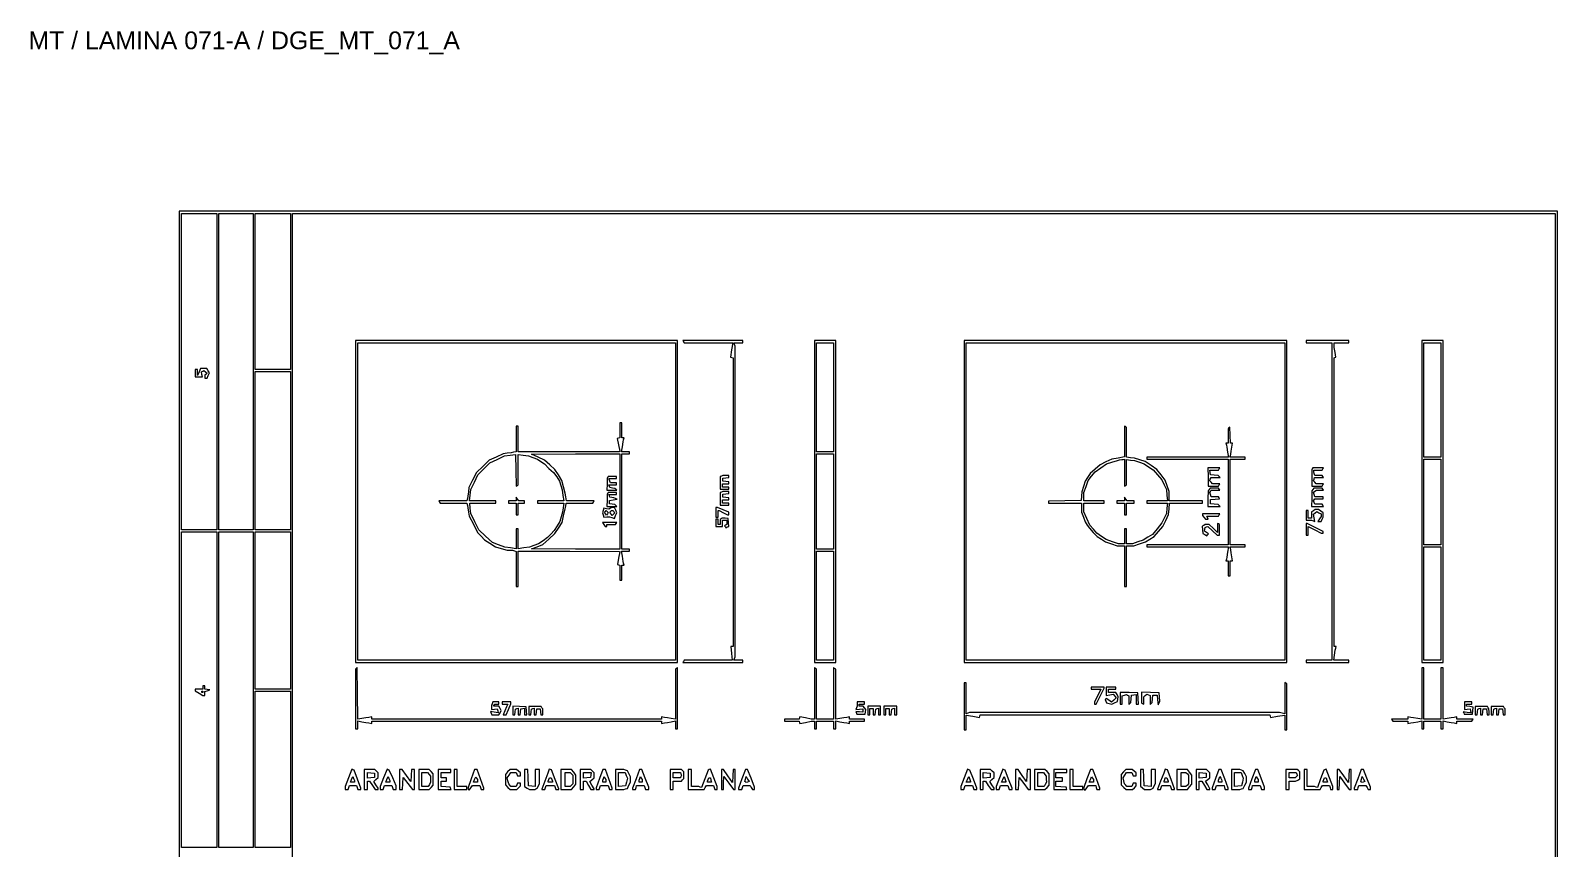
# Paper-space layout 'AN-16-DGE-071-A' of a CAD drawing. Header units: metres, sheet in millimetres. Extents: x 12 to 193, y 4 to 291.
# Drawn here: x 12.2 to 192.9, y 194.5 to 291.3 of the extents above; entities that cross this region are included whole.
import ezdxf

# ---------------------------------------------------------------- set-up
doc = ezdxf.new("R2010")
doc.units = ezdxf.units.M
doc.layers.add('DGE_CONTORNOS', color=7, linetype='Continuous', lineweight=0)
doc.layers.add('DGE_DATOS', color=7, linetype='Continuous', lineweight=0)
doc.styles.add('DGE_ARIAL', font='arial.ttf')

# ---------------------------------------------------------------- blocks, each defined once
blk = doc.blocks.new('LP_REF_DGE_MT_071_A')
at = {"layer": 'DGE_CONTORNOS'}
for points in [[(29.83, 147.95), (29.83, 26.03), (111.35, 26.03), (192.86, 26.03), (192.86, 147.95), (192.86, 269.87), (111.35, 269.87), (29.83, 269.87)], [(34.26, 250.9), (34.26, 232.18), (32.17, 232.18), (30.08, 232.18), (30.08, 250.9), (30.08, 269.62), (32.17, 269.62), (34.26, 269.62)], [(38.56, 250.9), (38.56, 232.18), (36.53, 232.18), (34.51, 232.18), (34.51, 250.9), (34.51, 269.62), (36.53, 269.62), (38.56, 269.62)], [(42.99, 260.38), (42.99, 251.15), (40.9, 251.15), (38.81, 251.15), (38.81, 260.38), (38.81, 269.62), (40.9, 269.62), (42.99, 269.62)], [(192.61, 164.2), (192.61, 58.78), (117.92, 58.78), (43.24, 58.78), (43.24, 164.2), (43.24, 269.62), (117.92, 269.62), (192.61, 269.62)], [(50.7, 235.53), (50.7, 216.5), (69.74, 216.5), (88.77, 216.5), (88.77, 235.53), (88.77, 254.57), (69.74, 254.57), (50.7, 254.57)], [(88.52, 235.53), (88.52, 216.75), (69.74, 216.75), (50.95, 216.75), (50.95, 235.53), (50.95, 254.31), (69.74, 254.31), (88.52, 254.31)], [(89.47, 254.44), (89.54, 254.31), (92.42, 254.31), (95.3, 254.31), (95.17, 253.47), (95.05, 252.62), (95.2, 252.57), (95.35, 252.52), (95.35, 235.46), (95.35, 218.39), (95.21, 218.39), (95.07, 218.39), (95.15, 217.57), (95.24, 216.75), (92.39, 216.75), (89.54, 216.75), (89.47, 216.62), (89.39, 216.5), (92.94, 216.5), (96.49, 216.5), (96.49, 216.62), (96.49, 216.75), (95.97, 216.75), (95.45, 216.75), (95.53, 216.96), (95.61, 217.17), (95.61, 235.53), (95.61, 253.9), (95.53, 254.11), (95.45, 254.31), (95.97, 254.31), (96.49, 254.31), (96.49, 254.44), (96.49, 254.57), (92.94, 254.57), (89.39, 254.57)], [(104.96, 235.53), (104.96, 216.5), (106.22, 216.5), (107.49, 216.5), (107.49, 235.53), (107.49, 254.57), (106.22, 254.57), (104.96, 254.57)], [(107.24, 247.86), (107.24, 241.41), (106.22, 241.41), (105.21, 241.41), (105.21, 247.86), (105.21, 254.31), (106.22, 254.31), (107.24, 254.31)], [(122.67, 235.53), (122.67, 216.5), (141.77, 216.5), (160.86, 216.5), (160.86, 235.53), (160.86, 254.57), (141.77, 254.57), (122.67, 254.57)], [(160.61, 235.53), (160.61, 216.75), (141.77, 216.75), (122.92, 216.75), (122.92, 235.53), (122.92, 254.31), (141.77, 254.31), (160.61, 254.31)], [(163.14, 254.44), (163.14, 254.31), (164.65, 254.31), (166.17, 254.31), (166.17, 235.53), (166.17, 216.75), (164.65, 216.75), (163.14, 216.75), (163.14, 216.62), (163.14, 216.5), (165.67, 216.5), (168.2, 216.5), (168.2, 216.62), (168.2, 216.75), (167.3, 216.75), (166.4, 216.75), (166.48, 217.35), (166.57, 217.95), (166.63, 218.17), (166.7, 218.39), (166.56, 218.39), (166.43, 218.39), (166.43, 235.46), (166.43, 252.52), (166.54, 252.56), (166.66, 252.61), (166.55, 253.18), (166.44, 253.74), (166.43, 254.03), (166.43, 254.31), (167.31, 254.31), (168.2, 254.31), (168.2, 254.44), (168.2, 254.57), (165.67, 254.57), (163.14, 254.57)], [(176.8, 235.53), (176.8, 216.5), (178.06, 216.5), (179.33, 216.5), (179.33, 235.53), (179.33, 254.57), (178.06, 254.57), (176.8, 254.57)], [(179.08, 247.55), (179.08, 240.78), (178.06, 240.78), (177.05, 240.78), (177.05, 247.55), (177.05, 254.31), (178.06, 254.31), (179.08, 254.31)], [(32.17, 250.87), (31.99, 250.46), (31.99, 250.8), (31.98, 251.15), (31.86, 251.15), (31.73, 251.15), (31.73, 250.71), (31.73, 250.27), (32.15, 250.27), (32.58, 250.27), (32.52, 250.57), (32.46, 250.87), (32.61, 250.96), (32.75, 251.05), (32.94, 250.89), (33.13, 250.73), (33, 250.6), (32.87, 250.47), (32.87, 250.3), (32.87, 250.14), (33, 250.14), (33.13, 250.14), (33.26, 250.44), (33.4, 250.74), (33.25, 251.01), (33.11, 251.28), (32.73, 251.28), (32.35, 251.28)], [(42.99, 241.54), (42.99, 232.18), (40.9, 232.18), (38.81, 232.18), (38.81, 241.54), (38.81, 250.9), (40.9, 250.9), (42.99, 250.9)], [(81.94, 243.95), (81.94, 243.08), (81.79, 243.03), (81.64, 242.98), (81.79, 242.24), (81.94, 241.5), (81.9, 241.46), (81.87, 241.42), (76.05, 241.41), (70.24, 241.4), (70.08, 241.41), (69.93, 241.41), (69.93, 242.93), (69.93, 244.45), (69.8, 244.45), (69.67, 244.45), (69.67, 242.93), (69.67, 241.42), (69.39, 241.36), (69.1, 241.3), (68.62, 241.24), (68.13, 241.17), (67.31, 240.79), (66.5, 240.41), (65.74, 239.69), (64.98, 238.96), (64.54, 238.07), (64.1, 237.18), (64.03, 236.67), (63.96, 236.16), (63.91, 235.88), (63.85, 235.6), (62.2, 235.6), (60.55, 235.6), (60.63, 235.47), (60.71, 235.34), (62.28, 235.34), (63.85, 235.34), (63.91, 235.06), (63.97, 234.77), (64.04, 234.29), (64.12, 233.81), (64.62, 232.84), (65.13, 231.87), (65.53, 231.44), (65.94, 231.02), (66.58, 230.6), (67.23, 230.19), (67.93, 229.98), (68.64, 229.78), (68.95, 229.78), (69.27, 229.78), (69.47, 229.7), (69.67, 229.62), (69.67, 227.55), (69.67, 225.48), (69.8, 225.48), (69.93, 225.48), (69.93, 227.56), (69.93, 229.65), (70.08, 229.66), (70.24, 229.66), (76.05, 229.65), (81.87, 229.64), (81.9, 229.6), (81.94, 229.57), (81.8, 228.82), (81.66, 228.08), (81.8, 228.03), (81.94, 227.99), (81.94, 227.11), (81.94, 226.24), (82.07, 226.24), (82.19, 226.24), (82.19, 227.12), (82.19, 228.01), (82.33, 228.01), (82.46, 228.01), (82.4, 228.23), (82.33, 228.45), (82.25, 229.05), (82.16, 229.65), (82.62, 229.65), (83.08, 229.65), (83.08, 229.78), (83.08, 229.9), (82.64, 229.9), (82.19, 229.9), (82.19, 235.53), (82.19, 241.16), (82.64, 241.16), (83.08, 241.16), (83.08, 241.29), (83.08, 241.41), (82.62, 241.41), (82.16, 241.41), (82.25, 242.01), (82.33, 242.61), (82.4, 242.84), (82.46, 243.06), (82.33, 243.06), (82.19, 243.06), (82.19, 243.94), (82.19, 244.83), (82.07, 244.83), (81.94, 244.83)], [(141.64, 242.64), (141.64, 240.81), (140.89, 240.68), (140.14, 240.54), (139.45, 240.22), (138.76, 239.89), (138.16, 239.37), (137.57, 238.84), (137.28, 238.39), (137, 237.94), (136.79, 237.3), (136.59, 236.67), (136.55, 236.16), (136.52, 235.66), (134.59, 235.62), (132.66, 235.59), (132.66, 235.47), (132.66, 235.34), (134.62, 235.34), (136.58, 235.34), (136.58, 234.81), (136.58, 234.28), (136.79, 233.7), (137, 233.13), (137.25, 232.75), (137.5, 232.37), (137.96, 231.88), (138.41, 231.4), (138.91, 231.08), (139.4, 230.76), (140.1, 230.52), (140.79, 230.28), (141.22, 230.28), (141.64, 230.28), (141.64, 227.88), (141.64, 225.48), (141.77, 225.48), (141.89, 225.48), (141.89, 227.88), (141.89, 230.28), (142.31, 230.28), (142.74, 230.28), (143.43, 230.52), (144.13, 230.76), (144.63, 231.08), (145.14, 231.4), (145.66, 232), (146.19, 232.59), (146.53, 233.29), (146.87, 233.98), (146.93, 234.66), (146.98, 235.34), (148.93, 235.34), (150.87, 235.34), (150.87, 235.47), (150.87, 235.6), (148.91, 235.6), (146.95, 235.6), (146.95, 236.16), (146.95, 236.72), (146.7, 237.39), (146.45, 238.06), (145.97, 238.69), (145.49, 239.33), (144.8, 239.79), (144.11, 240.25), (143.47, 240.45), (142.84, 240.65), (142.37, 240.72), (141.89, 240.79), (141.89, 242.55), (141.89, 244.31), (141.77, 244.39), (141.64, 244.46)], [(154, 244.25), (153.91, 244.15), (153.91, 243.29), (153.91, 242.43), (153.77, 242.43), (153.64, 242.43), (153.7, 242.2), (153.77, 241.98), (153.85, 241.38), (153.94, 240.78), (149.12, 240.78), (144.29, 240.78), (144.29, 240.65), (144.29, 240.53), (149.1, 240.53), (153.91, 240.53), (153.91, 235.47), (153.91, 230.41), (149.1, 230.41), (144.29, 230.41), (144.29, 230.28), (144.29, 230.16), (149.12, 230.16), (153.94, 230.16), (153.85, 229.56), (153.77, 228.96), (153.7, 228.73), (153.64, 228.51), (153.77, 228.51), (153.91, 228.51), (153.91, 227.63), (153.91, 226.74), (154.03, 226.74), (154.16, 226.74), (154.16, 227.63), (154.16, 228.51), (154.3, 228.51), (154.44, 228.51), (154.36, 228.99), (154.28, 229.46), (154.21, 229.81), (154.14, 230.16), (155.04, 230.16), (155.93, 230.16), (155.93, 230.28), (155.93, 230.41), (155.05, 230.41), (154.16, 230.41), (154.16, 235.47), (154.16, 240.53), (155.05, 240.53), (155.93, 240.53), (155.93, 240.65), (155.93, 240.78), (155.04, 240.78), (154.14, 240.78), (154.21, 241.13), (154.28, 241.48), (154.36, 241.95), (154.44, 242.43), (154.31, 242.43), (154.17, 242.43), (154.13, 243.38), (154.1, 244.34)], [(69.8, 237.43), (69.93, 237.51), (69.93, 239.31), (69.93, 241.11), (70.53, 241.03), (71.13, 240.94), (71.67, 240.74), (72.22, 240.53), (72.62, 240.26), (73.02, 239.98), (73.57, 239.46), (74.12, 238.95), (74.48, 238.44), (74.83, 237.93), (74.98, 237.43), (75.13, 236.92), (75.22, 236.26), (75.32, 235.6), (73.76, 235.6), (72.2, 235.6), (72.2, 235.47), (72.2, 235.34), (73.76, 235.34), (75.32, 235.34), (75.24, 234.8), (75.15, 234.27), (74.99, 233.71), (74.84, 233.16), (74.52, 232.64), (74.2, 232.12), (73.8, 231.69), (73.4, 231.27), (72.87, 230.9), (72.33, 230.53), (71.79, 230.33), (71.25, 230.14), (70.59, 230.04), (69.93, 229.95), (69.93, 231.13), (69.93, 232.31), (69.8, 232.31), (69.67, 232.31), (69.67, 231.13), (69.67, 229.95), (69.01, 230.04), (68.34, 230.13), (67.61, 230.41), (66.87, 230.69), (66.07, 231.43), (65.27, 232.18), (64.8, 233.15), (64.32, 234.12), (64.26, 234.73), (64.2, 235.34), (65.74, 235.34), (67.27, 235.34), (67.27, 235.47), (67.27, 235.6), (65.71, 235.6), (64.15, 235.6), (64.24, 236.28), (64.33, 236.96), (64.75, 237.83), (65.16, 238.69), (65.87, 239.4), (66.57, 240.11), (67.45, 240.52), (68.32, 240.94), (68.97, 241.02), (69.61, 241.1), (69.64, 239.23), (69.68, 237.36)], [(81.94, 235.53), (81.94, 229.9), (76.72, 229.91), (71.51, 229.92), (72.17, 230.17), (72.83, 230.43), (73.55, 231.08), (74.27, 231.74), (74.69, 232.4), (75.12, 233.06), (75.3, 233.86), (75.49, 234.65), (75.56, 234.99), (75.62, 235.34), (77.19, 235.34), (78.76, 235.34), (78.84, 235.47), (78.92, 235.6), (77.27, 235.6), (75.63, 235.6), (75.55, 236.07), (75.48, 236.54), (75.29, 237.28), (75.1, 238.02), (74.68, 238.68), (74.26, 239.33), (73.65, 239.87), (73.04, 240.41), (72.28, 240.78), (71.51, 241.15), (76.72, 241.16), (81.94, 241.16)], [(107.24, 235.53), (107.24, 229.9), (106.22, 229.9), (105.21, 229.9), (105.21, 235.53), (105.21, 241.16), (106.22, 241.16), (107.24, 241.16)], [(141.64, 238.94), (141.64, 237.35), (141.77, 237.43), (141.89, 237.51), (141.89, 239.01), (141.89, 240.51), (142.37, 240.44), (142.84, 240.38), (143.41, 240.18), (143.98, 239.98), (144.5, 239.62), (145.03, 239.27), (145.54, 238.69), (146.05, 238.1), (146.34, 237.52), (146.62, 236.94), (146.67, 236.27), (146.73, 235.6), (145.51, 235.6), (144.29, 235.6), (144.29, 235.47), (144.29, 235.34), (145.51, 235.34), (146.73, 235.34), (146.67, 234.73), (146.61, 234.12), (146.34, 233.56), (146.07, 233), (145.51, 232.32), (144.94, 231.63), (144.4, 231.3), (143.85, 230.96), (143.23, 230.75), (142.61, 230.54), (142.25, 230.54), (141.89, 230.54), (141.89, 231.42), (141.89, 232.31), (141.77, 232.31), (141.64, 232.31), (141.64, 231.42), (141.64, 230.54), (141.28, 230.54), (140.92, 230.54), (140.21, 230.78), (139.49, 231.03), (138.94, 231.41), (138.39, 231.79), (137.97, 232.26), (137.55, 232.74), (137.19, 233.53), (136.83, 234.33), (136.83, 234.83), (136.83, 235.34), (138.03, 235.34), (139.24, 235.34), (139.24, 235.47), (139.24, 235.6), (138.03, 235.6), (136.83, 235.6), (136.83, 236.1), (136.83, 236.6), (137.1, 237.3), (137.36, 238.01), (137.76, 238.53), (138.16, 239.05), (138.83, 239.51), (139.51, 239.98), (140.16, 240.19), (140.82, 240.39), (141.07, 240.45), (141.32, 240.5), (141.48, 240.51), (141.64, 240.53)], [(179.08, 235.47), (179.08, 230.41), (178.06, 230.41), (177.05, 230.41), (177.05, 235.47), (177.05, 240.53), (178.06, 240.53), (179.08, 240.53)], [(80.51, 238.41), (80.45, 238.31), (80.44, 237.59), (80.43, 236.86), (81.02, 236.86), (81.61, 236.86), (81.49, 236.98), (81.37, 237.09), (81.07, 237.13), (80.76, 237.18), (80.71, 237.33), (80.65, 237.49), (81.11, 237.49), (81.56, 237.49), (81.56, 237.62), (81.56, 237.75), (81.2, 237.75), (80.83, 237.75), (80.75, 237.95), (80.68, 238.15), (80.68, 238.2), (80.68, 238.25), (81.12, 238.25), (81.56, 238.25), (81.56, 238.38), (81.56, 238.5), (81.06, 238.5), (80.56, 238.5)], [(93.99, 238.55), (93.83, 238.48), (93.83, 237.73), (93.83, 236.99), (94.34, 236.99), (94.84, 236.99), (94.84, 237.11), (94.84, 237.24), (94.46, 237.24), (94.08, 237.24), (94.08, 237.43), (94.08, 237.62), (94.46, 237.62), (94.84, 237.62), (94.84, 237.74), (94.84, 237.86), (94.49, 237.9), (94.15, 237.94), (94.15, 238.12), (94.15, 238.31), (94.49, 238.35), (94.84, 238.39), (94.84, 238.51), (94.84, 238.63), (94.49, 238.62), (94.15, 238.61)], [(151.53, 238.44), (151.54, 237.37), (152.15, 237.37), (152.75, 237.37), (152.83, 237.49), (152.91, 237.62), (152.48, 237.62), (152.04, 237.62), (151.88, 237.81), (151.73, 238), (151.8, 238.19), (151.88, 238.38), (152.41, 238.38), (152.95, 238.38), (152.83, 238.5), (152.71, 238.61), (152.26, 238.65), (151.82, 238.69), (151.78, 238.98), (151.74, 239.26), (152.25, 239.26), (152.75, 239.26), (152.83, 239.39), (152.91, 239.52), (152.21, 239.52), (151.51, 239.52)], [(163.85, 239.41), (163.79, 239.31), (163.8, 238.34), (163.81, 237.37), (164.42, 237.37), (165.02, 237.37), (165.1, 237.49), (165.18, 237.62), (164.74, 237.62), (164.31, 237.62), (164.15, 237.81), (164, 238), (164.07, 238.19), (164.14, 238.38), (164.66, 238.38), (165.18, 238.38), (165.1, 238.5), (165.02, 238.63), (164.6, 238.63), (164.18, 238.63), (164.1, 238.83), (164.03, 239.03), (164.03, 239.15), (164.03, 239.26), (164.52, 239.26), (165.02, 239.26), (165.1, 239.39), (165.18, 239.52), (164.55, 239.52), (163.91, 239.52)], [(93.99, 236.65), (93.83, 236.59), (93.83, 235.84), (93.83, 235.09), (94.34, 235.09), (94.84, 235.09), (94.84, 235.22), (94.84, 235.34), (94.46, 235.34), (94.08, 235.34), (94.08, 235.53), (94.08, 235.72), (94.46, 235.72), (94.84, 235.72), (94.84, 235.84), (94.84, 235.96), (94.49, 236), (94.15, 236.04), (94.15, 236.23), (94.15, 236.42), (94.49, 236.46), (94.84, 236.5), (94.84, 236.62), (94.84, 236.73), (94.49, 236.72), (94.15, 236.71)], [(151.66, 236.96), (151.53, 236.8), (151.52, 235.88), (151.51, 234.96), (152.23, 234.96), (152.95, 234.96), (152.83, 235.08), (152.71, 235.2), (152.26, 235.24), (151.82, 235.28), (151.82, 235.53), (151.82, 235.79), (152.36, 235.82), (152.9, 235.86), (152.83, 235.98), (152.75, 236.1), (152.33, 236.1), (151.9, 236.1), (151.82, 236.35), (151.74, 236.6), (151.82, 236.73), (151.9, 236.86), (152.4, 236.86), (152.91, 236.86), (152.83, 236.99), (152.75, 237.11), (152.27, 237.11), (151.79, 237.11)], [(163.93, 236.96), (163.81, 236.8), (163.79, 235.88), (163.78, 234.96), (164.48, 234.96), (165.18, 234.96), (165.1, 235.09), (165.02, 235.22), (164.6, 235.22), (164.18, 235.22), (164.1, 235.42), (164.02, 235.62), (164.1, 235.73), (164.17, 235.85), (164.67, 235.85), (165.16, 235.85), (165.16, 235.97), (165.16, 236.1), (164.67, 236.1), (164.17, 236.1), (164.08, 236.37), (164, 236.64), (164.17, 236.75), (164.34, 236.86), (164.76, 236.86), (165.18, 236.86), (165.1, 236.99), (165.02, 237.11), (164.54, 237.11), (164.06, 237.11)], [(69.68, 235.82), (69.67, 235.6), (69.23, 235.6), (68.79, 235.6), (68.79, 235.47), (68.79, 235.34), (69.23, 235.34), (69.67, 235.34), (69.67, 234.65), (69.67, 233.95), (69.8, 233.95), (69.93, 233.95), (69.93, 234.65), (69.93, 235.34), (70.3, 235.34), (70.68, 235.34), (70.68, 235.47), (70.68, 235.6), (70.35, 235.6), (70.02, 235.6), (69.85, 235.82), (69.68, 236.04)], [(80.83, 234.73), (80.66, 234.62), (80.36, 234.68), (80.07, 234.73), (79.98, 234.47), (79.9, 234.2), (79.98, 233.95), (80.06, 233.7), (80.4, 233.71), (80.74, 233.72), (81.02, 233.63), (81.3, 233.54), (81.45, 233.87), (81.6, 234.2), (81.46, 234.52), (81.31, 234.84), (81.15, 234.83), (80.99, 234.83)], [(80.51, 236.51), (80.45, 236.42), (80.44, 235.69), (80.43, 234.96), (81.02, 234.96), (81.61, 234.96), (81.49, 235.08), (81.37, 235.19), (81.06, 235.24), (80.74, 235.28), (80.74, 235.47), (80.74, 235.66), (81.18, 235.73), (81.62, 235.81), (81.43, 235.88), (81.25, 235.96), (81, 236), (80.76, 236.04), (80.71, 236.2), (80.65, 236.35), (81.11, 236.35), (81.56, 236.35), (81.56, 236.48), (81.56, 236.61), (81.06, 236.61), (80.56, 236.61)], [(93.32, 234.27), (93.32, 233.7), (93.45, 233.7), (93.58, 233.7), (93.58, 234.08), (93.58, 234.46), (93.65, 234.46), (93.71, 234.46), (94.21, 234.2), (94.7, 233.95), (94.77, 233.95), (94.84, 233.95), (94.84, 234.12), (94.84, 234.28), (94.18, 234.56), (93.51, 234.84), (93.42, 234.84), (93.32, 234.84)], [(141.64, 235.82), (141.64, 235.6), (141.2, 235.6), (140.75, 235.6), (140.75, 235.47), (140.75, 235.34), (141.2, 235.34), (141.64, 235.34), (141.64, 234.65), (141.64, 233.95), (141.77, 233.95), (141.89, 233.95), (141.89, 234.65), (141.89, 235.34), (142.33, 235.34), (142.78, 235.34), (142.78, 235.47), (142.78, 235.6), (142.38, 235.6), (141.98, 235.6), (141.81, 235.82), (141.65, 236.04)], [(80.07, 232.81), (80.23, 232.56), (80.33, 232.56), (80.42, 232.56), (80.42, 232.69), (80.42, 232.81), (80.92, 232.81), (81.42, 232.81), (81.5, 232.94), (81.58, 233.07), (80.75, 233.07), (79.91, 233.07)], [(80.49, 234.08), (80.39, 233.93), (80.27, 234.06), (80.14, 234.18), (80.23, 234.33), (80.33, 234.48), (80.45, 234.35), (80.58, 234.23)], [(81.25, 234.32), (81.34, 234.18), (81.2, 234.04), (81.06, 233.9), (80.91, 234.04), (80.77, 234.18), (80.86, 234.32), (80.94, 234.46), (81.06, 234.46), (81.17, 234.46)], [(93.92, 233.49), (93.83, 233.4), (93.83, 233.11), (93.83, 232.81), (93.7, 232.81), (93.58, 232.81), (93.58, 233.13), (93.58, 233.45), (93.45, 233.45), (93.32, 233.45), (93.32, 233), (93.32, 232.56), (93.7, 232.56), (94.08, 232.56), (94.08, 232.94), (94.08, 233.32), (94.34, 233.32), (94.59, 233.32), (94.59, 233.07), (94.59, 232.83), (94.46, 232.75), (94.33, 232.67), (94.4, 232.56), (94.47, 232.44), (94.66, 232.52), (94.85, 232.59), (94.82, 233.05), (94.78, 233.51), (94.39, 233.55), (94.01, 233.58)], [(150.88, 233.98), (150.88, 233.89), (151.05, 233.67), (151.22, 233.45), (151.37, 233.45), (151.53, 233.45), (151.46, 233.64), (151.39, 233.82), (152.07, 233.82), (152.75, 233.82), (152.83, 233.95), (152.91, 234.08), (151.89, 234.08), (150.87, 234.08)], [(163.99, 234.45), (163.77, 234.32), (163.77, 233.94), (163.77, 233.57), (163.58, 233.57), (163.39, 233.57), (163.39, 234.01), (163.39, 234.46), (163.27, 234.46), (163.14, 234.46), (163.14, 233.89), (163.14, 233.32), (163.45, 233.32), (163.75, 233.32), (163.96, 233.24), (164.17, 233.16), (164.09, 233.59), (164.01, 234.03), (164.2, 234.19), (164.39, 234.35), (164.65, 234.21), (164.91, 234.07), (164.91, 233.91), (164.91, 233.75), (164.71, 233.47), (164.52, 233.19), (164.71, 233.19), (164.9, 233.19), (165.03, 233.44), (165.16, 233.68), (165.16, 233.94), (165.16, 234.19), (164.88, 234.39), (164.6, 234.58), (164.41, 234.58), (164.22, 234.58)], [(34.26, 213.27), (34.26, 194.62), (32.17, 194.62), (30.08, 194.62), (30.08, 213.27), (30.08, 231.93), (32.17, 231.93), (34.26, 231.93)], [(38.56, 213.27), (38.56, 194.62), (36.53, 194.62), (34.51, 194.62), (34.51, 213.27), (34.51, 231.93), (36.53, 231.93), (38.56, 231.93)], [(42.99, 222.63), (42.99, 213.34), (40.9, 213.34), (38.81, 213.34), (38.81, 222.63), (38.81, 231.93), (40.9, 231.93), (42.99, 231.93)], [(152.64, 232.42), (152.64, 231.88), (152.16, 232.34), (151.68, 232.81), (151.44, 232.81), (151.19, 232.81), (151.02, 232.7), (150.85, 232.6), (150.89, 232.18), (150.93, 231.76), (151.15, 231.63), (151.37, 231.49), (151.47, 231.59), (151.57, 231.7), (151.33, 231.87), (151.1, 232.04), (151.15, 232.26), (151.19, 232.48), (151.34, 232.53), (151.49, 232.58), (152.05, 232.06), (152.61, 231.55), (152.75, 231.55), (152.9, 231.55), (152.9, 232.17), (152.9, 232.8), (152.77, 232.88), (152.64, 232.95)], [(163.14, 232.24), (163.14, 231.55), (163.27, 231.55), (163.39, 231.55), (163.39, 232.06), (163.39, 232.56), (164.15, 232.18), (164.9, 231.8), (165.03, 231.8), (165.16, 231.8), (165.16, 231.9), (165.16, 232), (164.21, 232.47), (163.26, 232.94), (163.2, 232.94), (163.14, 232.94)], [(107.24, 223.2), (107.24, 216.75), (106.22, 216.75), (105.21, 216.75), (105.21, 223.2), (105.21, 229.65), (106.22, 229.65), (107.24, 229.65)], [(179.08, 223.45), (179.08, 216.75), (178.06, 216.75), (177.05, 216.75), (177.05, 223.45), (177.05, 230.16), (178.06, 230.16), (179.08, 230.16)], [(50.8, 215.79), (50.7, 215.7), (50.7, 212.18), (50.7, 208.66), (50.83, 208.66), (50.95, 208.66), (50.95, 209.11), (50.95, 209.57), (51.43, 209.49), (51.9, 209.41), (52.25, 209.34), (52.6, 209.27), (52.6, 209.41), (52.6, 209.54), (69.74, 209.54), (86.87, 209.54), (86.87, 209.41), (86.87, 209.27), (87.22, 209.34), (87.57, 209.41), (88.04, 209.49), (88.52, 209.57), (88.52, 209.11), (88.52, 208.66), (88.64, 208.66), (88.77, 208.66), (88.77, 212.27), (88.77, 215.88), (88.64, 215.8), (88.52, 215.72), (88.52, 212.75), (88.52, 209.77), (88.04, 209.85), (87.57, 209.93), (87.22, 210), (86.87, 210.07), (86.87, 209.93), (86.87, 209.79), (69.74, 209.79), (52.6, 209.79), (52.6, 209.93), (52.6, 210.07), (52.25, 210), (51.9, 209.93), (51.43, 209.85), (50.96, 209.77), (50.92, 212.83), (50.89, 215.89)], [(104.96, 212.84), (104.96, 209.79), (104.78, 209.79), (104.59, 209.79), (103.93, 209.94), (103.26, 210.08), (103.22, 209.94), (103.17, 209.79), (102.29, 209.79), (101.42, 209.79), (101.42, 209.67), (101.42, 209.54), (102.29, 209.54), (103.17, 209.54), (103.22, 209.4), (103.26, 209.26), (103.93, 209.4), (104.59, 209.54), (104.78, 209.54), (104.96, 209.54), (104.96, 209.1), (104.96, 208.66), (105.09, 208.66), (105.21, 208.66), (105.21, 209.1), (105.21, 209.54), (106.22, 209.54), (107.24, 209.54), (107.24, 209.1), (107.24, 208.66), (107.36, 208.66), (107.49, 208.66), (107.49, 209.11), (107.49, 209.57), (107.96, 209.49), (108.44, 209.41), (108.79, 209.34), (109.13, 209.27), (109.13, 209.41), (109.13, 209.54), (110.02, 209.54), (110.9, 209.54), (110.9, 209.67), (110.9, 209.79), (110.02, 209.79), (109.13, 209.79), (109.13, 209.93), (109.13, 210.07), (108.79, 210), (108.44, 209.93), (107.96, 209.85), (107.49, 209.77), (107.49, 212.75), (107.49, 215.72), (107.36, 215.8), (107.24, 215.88), (107.24, 212.84), (107.24, 209.79), (106.22, 209.79), (105.21, 209.79), (105.21, 212.76), (105.21, 215.72), (105.09, 215.8), (104.96, 215.88)], [(176.8, 212.82), (176.8, 209.77), (176.33, 209.85), (175.85, 209.93), (175.5, 210), (175.16, 210.07), (175.16, 209.93), (175.16, 209.79), (174.2, 209.79), (173.24, 209.79), (173.32, 209.67), (173.4, 209.54), (174.28, 209.54), (175.16, 209.54), (175.16, 209.41), (175.16, 209.27), (175.5, 209.34), (175.85, 209.41), (176.33, 209.49), (176.8, 209.57), (176.8, 209.11), (176.8, 208.66), (176.93, 208.66), (177.05, 208.66), (177.05, 209.1), (177.05, 209.54), (178.06, 209.54), (179.08, 209.54), (179.08, 209.1), (179.08, 208.66), (179.2, 208.66), (179.33, 208.66), (179.33, 209.11), (179.33, 209.57), (179.8, 209.49), (180.28, 209.41), (180.63, 209.34), (180.97, 209.27), (180.97, 209.41), (180.97, 209.54), (181.85, 209.54), (182.73, 209.54), (182.81, 209.67), (182.89, 209.79), (181.93, 209.79), (180.97, 209.79), (180.97, 209.93), (180.97, 210.07), (180.63, 210), (180.28, 209.93), (179.8, 209.85), (179.33, 209.77), (179.33, 212.82), (179.33, 215.87), (179.2, 215.87), (179.08, 215.87), (179.08, 212.83), (179.08, 209.79), (178.06, 209.79), (177.05, 209.79), (177.05, 212.83), (177.05, 215.87), (176.93, 215.87), (176.8, 215.87)], [(32.61, 213.53), (32.61, 213.34), (32.17, 213.34), (31.73, 213.34), (31.73, 213.24), (31.73, 213.15), (32.17, 212.86), (32.61, 212.58), (32.74, 212.58), (32.87, 212.58), (32.87, 212.82), (32.87, 213.05), (33.15, 213.15), (33.44, 213.24), (33.15, 213.3), (32.87, 213.35), (32.87, 213.53), (32.87, 213.72), (32.74, 213.72), (32.61, 213.72)], [(122.67, 211.31), (122.67, 208.53), (122.79, 208.53), (122.92, 208.53), (122.92, 209.39), (122.92, 210.26), (123.7, 210.13), (124.49, 210), (124.54, 210.15), (124.59, 210.3), (141.7, 210.3), (158.82, 210.3), (158.87, 210.15), (158.92, 210), (159.76, 210.13), (160.61, 210.25), (160.61, 209.39), (160.61, 208.53), (160.74, 208.53), (160.86, 208.53), (160.86, 211.24), (160.86, 213.95), (160.74, 214.03), (160.61, 214.11), (160.61, 212.25), (160.61, 210.4), (160.29, 210.48), (159.97, 210.56), (141.65, 210.56), (123.33, 210.56), (123.13, 210.48), (122.92, 210.4), (122.92, 212.25), (122.92, 214.09), (122.79, 214.09), (122.67, 214.09)], [(137.72, 213.46), (137.72, 213.34), (138.29, 213.34), (138.86, 213.34), (138.48, 212.58), (138.1, 211.83), (138.1, 211.7), (138.1, 211.57), (138.2, 211.57), (138.29, 211.57), (138.77, 212.52), (139.24, 213.47), (139.24, 213.53), (139.24, 213.59), (138.48, 213.59), (137.72, 213.59)], [(139.49, 213.09), (139.49, 212.59), (139.91, 212.66), (140.32, 212.73), (140.5, 212.51), (140.68, 212.3), (140.38, 212.05), (140.09, 211.81), (139.78, 212.02), (139.47, 212.22), (139.41, 212.16), (139.36, 212.11), (139.43, 211.91), (139.51, 211.71), (139.82, 211.64), (140.13, 211.56), (140.47, 211.72), (140.82, 211.88), (140.86, 212.16), (140.9, 212.44), (140.76, 212.7), (140.62, 212.96), (140.18, 212.96), (139.74, 212.96), (139.74, 213.15), (139.74, 213.34), (140.18, 213.34), (140.63, 213.34), (140.63, 213.46), (140.63, 213.59), (140.06, 213.59), (139.49, 213.59)], [(32.61, 213.02), (32.61, 212.96), (32.55, 212.96), (32.49, 212.96), (32.49, 213.02), (32.49, 213.08), (32.55, 213.08), (32.61, 213.08)], [(42.99, 203.85), (42.99, 194.62), (40.9, 194.62), (38.81, 194.62), (38.81, 203.85), (38.81, 213.08), (40.9, 213.08), (42.99, 213.08)], [(66.84, 211.62), (66.76, 211.42), (66.76, 211.18), (66.76, 210.95), (67.11, 210.97), (67.45, 211), (67.5, 210.76), (67.55, 210.52), (67.09, 210.61), (66.64, 210.69), (66.72, 210.5), (66.79, 210.3), (67.21, 210.3), (67.64, 210.3), (67.78, 210.55), (67.91, 210.81), (67.78, 211.06), (67.64, 211.31), (67.32, 211.31), (67, 211.31), (67.08, 211.44), (67.16, 211.57), (67.4, 211.57), (67.65, 211.57), (67.65, 211.69), (67.65, 211.82), (67.28, 211.82), (66.92, 211.82)], [(68.03, 211.69), (68.03, 211.57), (68.36, 211.57), (68.69, 211.57), (68.62, 211.41), (68.56, 211.25), (68.35, 210.77), (68.15, 210.3), (68.33, 210.3), (68.5, 210.3), (68.77, 210.95), (69.04, 211.6), (69.04, 211.71), (69.04, 211.82), (68.53, 211.82), (68.03, 211.82)], [(110.02, 211.58), (110.02, 211.33), (109.94, 211.13), (109.86, 210.93), (110.29, 210.96), (110.71, 211), (110.71, 210.81), (110.71, 210.62), (110.3, 210.64), (109.88, 210.66), (109.93, 210.51), (109.98, 210.36), (110.47, 210.36), (110.97, 210.36), (111.01, 210.66), (111.05, 210.95), (110.9, 211.13), (110.75, 211.31), (110.51, 211.31), (110.27, 211.31), (110.27, 211.44), (110.27, 211.57), (110.59, 211.57), (110.9, 211.57), (110.9, 211.69), (110.9, 211.82), (110.46, 211.82), (110.02, 211.82)], [(141.13, 212.26), (141.13, 211.57), (141.26, 211.57), (141.39, 211.57), (141.39, 212.06), (141.39, 212.56), (141.64, 212.64), (141.89, 212.72), (142.02, 212.64), (142.14, 212.56), (142.14, 212.04), (142.14, 211.51), (142.26, 211.63), (142.38, 211.76), (142.42, 212.2), (142.46, 212.64), (142.75, 212.68), (143.03, 212.72), (143.03, 212.14), (143.03, 211.57), (143.16, 211.57), (143.3, 211.57), (143.26, 212.23), (143.22, 212.89), (142.18, 212.93), (141.13, 212.96)], [(143.66, 212.34), (143.66, 211.71), (143.79, 211.63), (143.92, 211.55), (143.92, 211.99), (143.92, 212.42), (144.1, 212.58), (144.29, 212.73), (144.48, 212.66), (144.67, 212.59), (144.67, 212.05), (144.67, 211.51), (144.79, 211.63), (144.91, 211.76), (144.95, 212.2), (144.99, 212.64), (145.24, 212.64), (145.5, 212.64), (145.57, 212.07), (145.64, 211.5), (145.73, 211.71), (145.83, 211.92), (145.79, 212.41), (145.75, 212.89), (144.71, 212.93), (143.66, 212.97)], [(181.86, 211.38), (181.86, 210.95), (182.2, 210.97), (182.54, 211), (182.59, 210.76), (182.64, 210.52), (182.18, 210.59), (181.72, 210.67), (181.77, 210.52), (181.82, 210.36), (182.31, 210.36), (182.81, 210.36), (182.85, 210.78), (182.89, 211.19), (182.5, 211.27), (182.11, 211.34), (182.11, 211.45), (182.11, 211.57), (182.43, 211.57), (182.74, 211.57), (182.74, 211.69), (182.74, 211.82), (182.3, 211.82), (181.86, 211.82)], [(69.29, 210.81), (69.29, 210.3), (69.41, 210.3), (69.53, 210.3), (69.57, 210.64), (69.61, 210.98), (69.77, 211.03), (69.93, 211.08), (69.93, 210.69), (69.93, 210.3), (70.04, 210.3), (70.16, 210.3), (70.2, 210.65), (70.24, 210.99), (70.46, 211.04), (70.68, 211.08), (70.68, 210.69), (70.68, 210.3), (70.82, 210.3), (70.95, 210.3), (70.91, 210.77), (70.87, 211.25), (70.08, 211.29), (69.29, 211.32)], [(71.19, 210.8), (71.19, 210.3), (71.31, 210.3), (71.43, 210.3), (71.47, 210.64), (71.51, 210.98), (71.66, 211.03), (71.82, 211.08), (71.82, 210.69), (71.82, 210.3), (71.94, 210.3), (72.06, 210.3), (72.1, 210.65), (72.14, 211), (72.33, 211), (72.52, 211), (72.56, 210.65), (72.6, 210.3), (72.72, 210.3), (72.83, 210.3), (72.83, 210.65), (72.83, 211), (72.74, 211.14), (72.64, 211.29), (71.92, 211.29), (71.19, 211.3)], [(111.28, 210.81), (111.28, 210.3), (111.41, 210.3), (111.54, 210.3), (111.54, 210.68), (111.54, 211.06), (111.73, 211.06), (111.92, 211.06), (111.92, 210.68), (111.92, 210.3), (112.03, 210.3), (112.15, 210.3), (112.19, 210.64), (112.23, 210.98), (112.39, 211.03), (112.55, 211.08), (112.55, 210.69), (112.55, 210.3), (112.68, 210.3), (112.8, 210.3), (112.8, 210.81), (112.8, 211.31), (112.04, 211.31), (111.28, 211.31)], [(113.18, 210.81), (113.18, 210.3), (113.31, 210.3), (113.43, 210.3), (113.43, 210.68), (113.43, 211.06), (113.62, 211.06), (113.81, 211.06), (113.81, 210.68), (113.81, 210.3), (113.93, 210.3), (114.05, 210.3), (114.09, 210.64), (114.13, 210.98), (114.29, 211.03), (114.45, 211.08), (114.45, 210.69), (114.45, 210.3), (114.57, 210.3), (114.7, 210.3), (114.7, 210.81), (114.7, 211.31), (113.94, 211.31), (113.18, 211.31)], [(183.12, 210.8), (183.12, 210.3), (183.24, 210.3), (183.36, 210.3), (183.4, 210.64), (183.44, 210.98), (183.6, 211.03), (183.76, 211.08), (183.76, 210.69), (183.76, 210.3), (183.87, 210.3), (183.99, 210.3), (184.03, 210.65), (184.07, 211), (184.26, 211), (184.45, 211), (184.49, 210.65), (184.53, 210.3), (184.65, 210.3), (184.77, 210.3), (184.77, 210.65), (184.76, 211), (184.67, 211.14), (184.58, 211.29), (183.85, 211.29), (183.12, 211.3)], [(185.02, 210.8), (185.02, 210.3), (185.14, 210.3), (185.26, 210.3), (185.3, 210.64), (185.34, 210.98), (185.5, 211.03), (185.65, 211.08), (185.65, 210.69), (185.65, 210.3), (185.77, 210.3), (185.89, 210.3), (185.93, 210.65), (185.97, 211), (186.16, 211), (186.35, 211), (186.39, 210.65), (186.43, 210.3), (186.55, 210.3), (186.67, 210.3), (186.66, 210.65), (186.66, 211), (186.57, 211.14), (186.48, 211.29), (185.75, 211.29), (185.02, 211.3)], [(49.84, 202.83), (49.44, 201.81), (49.44, 201.63), (49.44, 201.45), (49.62, 201.45), (49.8, 201.45), (49.88, 201.7), (49.96, 201.95), (50.38, 201.95), (50.81, 201.95), (50.89, 201.7), (50.97, 201.45), (51.15, 201.45), (51.33, 201.45), (51.33, 201.54), (51.32, 201.64), (50.92, 202.7), (50.51, 203.77), (50.37, 203.81), (50.24, 203.86)], [(50.57, 202.43), (50.57, 202.33), (50.32, 202.33), (50.07, 202.33), (50.22, 202.66), (50.37, 202.99), (50.46, 202.76), (50.56, 202.52)], [(51.71, 202.65), (51.71, 201.45), (51.9, 201.45), (52.09, 201.45), (52.09, 201.95), (52.09, 202.46), (52.22, 202.46), (52.34, 202.46), (52.68, 201.95), (53.01, 201.45), (53.18, 201.45), (53.36, 201.45), (53.36, 201.53), (53.36, 201.61), (53.1, 202.01), (52.85, 202.42), (53.1, 202.65), (53.36, 202.88), (53.36, 203.17), (53.36, 203.45), (53.16, 203.65), (52.96, 203.85), (52.34, 203.85), (51.71, 203.85)], [(52.91, 203.15), (52.91, 202.9), (52.5, 202.86), (52.09, 202.82), (52.09, 203.15), (52.09, 203.49), (52.5, 203.45), (52.91, 203.41)], [(54.01, 202.83), (53.61, 201.81), (53.61, 201.63), (53.61, 201.45), (53.79, 201.45), (53.97, 201.45), (54.05, 201.7), (54.13, 201.95), (54.56, 201.95), (54.98, 201.95), (55.06, 201.7), (55.14, 201.45), (55.33, 201.45), (55.51, 201.45), (55.5, 201.67), (55.49, 201.89), (55.09, 202.83), (54.68, 203.77), (54.55, 203.81), (54.41, 203.86)], [(54.74, 202.43), (54.75, 202.33), (54.5, 202.33), (54.25, 202.33), (54.4, 202.66), (54.55, 202.99), (54.64, 202.76), (54.73, 202.52)], [(55.89, 202.65), (55.89, 201.45), (56.07, 201.45), (56.25, 201.45), (56.29, 202.17), (56.33, 202.88), (56.87, 202.17), (57.41, 201.45), (57.53, 201.45), (57.66, 201.45), (57.66, 202.65), (57.66, 203.85), (57.47, 203.85), (57.29, 203.85), (57.25, 203.12), (57.21, 202.4), (56.71, 203.12), (56.2, 203.85), (56.04, 203.85), (55.89, 203.85)], [(58.16, 202.65), (58.16, 201.45), (58.78, 201.45), (59.39, 201.45), (59.63, 201.71), (59.87, 201.98), (59.87, 202.65), (59.87, 203.32), (59.63, 203.58), (59.39, 203.85), (58.78, 203.85), (58.16, 203.85)], [(59.38, 203.25), (59.55, 203.03), (59.55, 202.67), (59.55, 202.32), (59.42, 202.07), (59.29, 201.83), (58.92, 201.83), (58.54, 201.83), (58.54, 202.65), (58.54, 203.47), (58.88, 203.47), (59.21, 203.47)], [(60.44, 202.65), (60.44, 201.45), (61.21, 201.45), (61.98, 201.45), (61.93, 201.61), (61.87, 201.76), (61.35, 201.8), (60.82, 201.84), (60.82, 202.15), (60.82, 202.46), (61.13, 202.46), (61.45, 202.46), (61.45, 202.65), (61.45, 202.84), (61.13, 202.84), (60.82, 202.84), (60.82, 203.15), (60.82, 203.47), (61.39, 203.47), (61.96, 203.47), (61.96, 203.66), (61.96, 203.85), (61.2, 203.85), (60.44, 203.85)], [(62.34, 202.65), (62.34, 201.45), (63.1, 201.45), (63.85, 201.45), (63.85, 201.64), (63.85, 201.83), (63.29, 201.83), (62.72, 201.83), (62.72, 202.84), (62.72, 203.85), (62.53, 203.85), (62.34, 203.85)], [(64.36, 202.71), (63.95, 201.57), (64.04, 201.47), (64.13, 201.38), (64.33, 201.67), (64.52, 201.95), (64.96, 201.95), (65.4, 201.95), (65.46, 201.7), (65.53, 201.45), (65.7, 201.45), (65.88, 201.45), (65.88, 201.54), (65.88, 201.64), (65.47, 202.74), (65.06, 203.85), (64.92, 203.85), (64.77, 203.85)], [(65.12, 202.49), (65.12, 202.33), (64.87, 202.33), (64.62, 202.33), (64.76, 202.65), (64.91, 202.97), (65.01, 202.81), (65.12, 202.65)], [(68.68, 203.56), (68.41, 203.26), (68.41, 202.63), (68.41, 202), (68.7, 201.72), (68.99, 201.45), (69.38, 201.45), (69.76, 201.45), (69.97, 201.68), (70.18, 201.91), (70.18, 202.06), (70.18, 202.21), (70, 202.21), (69.83, 202.21), (69.75, 202.02), (69.68, 201.83), (69.38, 201.83), (69.07, 201.83), (68.94, 201.99), (68.81, 202.14), (68.72, 202.49), (68.63, 202.84), (68.84, 203.16), (69.05, 203.47), (69.36, 203.47), (69.68, 203.47), (69.75, 203.28), (69.83, 203.09), (70, 203.09), (70.18, 203.09), (70.18, 203.26), (70.18, 203.43), (69.95, 203.64), (69.72, 203.85), (69.34, 203.85), (68.96, 203.85)], [(70.68, 202.85), (70.68, 201.84), (70.97, 201.64), (71.25, 201.45), (71.57, 201.45), (71.89, 201.45), (72.02, 201.54), (72.16, 201.64), (72.31, 201.91), (72.45, 202.19), (72.45, 203.02), (72.45, 203.85), (72.2, 203.85), (71.95, 203.85), (71.95, 202.83), (71.95, 201.81), (71.54, 201.85), (71.13, 201.89), (71.09, 202.87), (71.05, 203.85), (70.87, 203.85), (70.68, 203.85)], [(73.51, 203.64), (73.43, 203.41), (73.07, 202.46), (72.71, 201.52), (72.71, 201.48), (72.71, 201.45), (72.89, 201.45), (73.07, 201.45), (73.15, 201.7), (73.23, 201.95), (73.72, 201.95), (74.21, 201.95), (74.29, 201.7), (74.37, 201.45), (74.55, 201.45), (74.73, 201.45), (74.73, 201.5), (74.73, 201.55), (74.3, 202.66), (73.87, 203.78), (73.73, 203.83), (73.59, 203.87)], [(73.9, 202.64), (73.97, 202.44), (73.97, 202.39), (73.97, 202.33), (73.72, 202.33), (73.47, 202.33), (73.47, 202.39), (73.47, 202.44), (73.54, 202.64), (73.62, 202.84), (73.72, 202.84), (73.82, 202.84)], [(74.98, 202.65), (74.98, 201.45), (75.61, 201.45), (76.23, 201.45), (76.49, 201.78), (76.76, 202.11), (76.76, 202.65), (76.76, 203.18), (76.49, 203.52), (76.23, 203.85), (75.61, 203.85), (74.98, 203.85)], [(76.22, 203.32), (76.38, 203.17), (76.38, 202.65), (76.38, 202.13), (76.22, 201.98), (76.07, 201.83), (75.78, 201.83), (75.49, 201.83), (75.49, 202.65), (75.49, 203.47), (75.78, 203.47), (76.07, 203.47)], [(77.26, 202.65), (77.26, 201.45), (77.45, 201.45), (77.64, 201.45), (77.64, 201.95), (77.64, 202.46), (77.8, 202.46), (77.96, 202.46), (78.24, 201.95), (78.53, 201.45), (78.72, 201.45), (78.91, 201.45), (78.91, 201.5), (78.91, 201.56), (78.65, 201.98), (78.4, 202.41), (78.65, 202.62), (78.91, 202.84), (78.91, 203.14), (78.91, 203.45), (78.71, 203.65), (78.51, 203.85), (77.88, 203.85), (77.26, 203.85)], [(78.5, 203.19), (78.46, 202.9), (78.05, 202.86), (77.64, 202.82), (77.64, 203.15), (77.64, 203.47), (78.09, 203.47), (78.54, 203.47)], [(79.55, 202.76), (79.16, 201.67), (79.16, 201.56), (79.16, 201.45), (79.34, 201.45), (79.52, 201.45), (79.6, 201.7), (79.68, 201.95), (80.13, 201.95), (80.57, 201.95), (80.64, 201.7), (80.71, 201.45), (80.88, 201.45), (81.06, 201.45), (81.06, 201.54), (81.06, 201.64), (80.65, 202.74), (80.24, 203.85), (80.1, 203.85), (79.95, 203.85)], [(80.29, 202.49), (80.3, 202.33), (80.11, 202.33), (79.92, 202.33), (79.92, 202.45), (79.92, 202.56), (80, 202.78), (80.08, 202.99), (80.19, 202.82), (80.29, 202.65)], [(81.43, 202.65), (81.43, 201.45), (81.93, 201.45), (82.43, 201.45), (82.63, 201.53), (82.84, 201.6), (83.02, 201.96), (83.21, 202.32), (83.21, 202.65), (83.21, 202.98), (83.02, 203.34), (82.84, 203.69), (82.63, 203.77), (82.43, 203.85), (81.93, 203.85), (81.43, 203.85)], [(82.71, 203.13), (82.84, 202.79), (82.73, 202.34), (82.63, 201.89), (82.22, 201.85), (81.81, 201.81), (81.81, 202.64), (81.81, 203.47), (82.2, 203.47), (82.58, 203.47)], [(83.87, 202.74), (83.46, 201.64), (83.46, 201.54), (83.46, 201.45), (83.63, 201.45), (83.81, 201.45), (83.87, 201.7), (83.94, 201.95), (84.39, 201.95), (84.83, 201.95), (84.91, 201.7), (84.99, 201.45), (85.17, 201.45), (85.36, 201.45), (85.36, 201.59), (85.36, 201.74), (84.95, 202.79), (84.55, 203.85), (84.42, 203.85), (84.28, 203.85)], [(84.59, 202.49), (84.6, 202.33), (84.41, 202.33), (84.22, 202.33), (84.22, 202.45), (84.22, 202.56), (84.3, 202.78), (84.38, 202.99), (84.49, 202.82), (84.59, 202.65)], [(87.89, 202.65), (87.89, 201.45), (88.07, 201.45), (88.26, 201.45), (88.26, 201.95), (88.26, 202.46), (88.75, 202.46), (89.23, 202.46), (89.38, 202.61), (89.53, 202.76), (89.53, 203.15), (89.53, 203.55), (89.38, 203.7), (89.23, 203.85), (88.56, 203.85), (87.89, 203.85)], [(89.18, 203.31), (89.24, 203.15), (89.18, 203), (89.12, 202.84), (88.69, 202.84), (88.26, 202.84), (88.26, 203.15), (88.26, 203.47), (88.7, 203.47), (89.13, 203.47)], [(90.04, 202.65), (90.04, 201.45), (90.98, 201.45), (91.92, 201.45), (92.06, 201.7), (92.19, 201.95), (92.62, 201.95), (93.04, 201.95), (93.11, 201.7), (93.17, 201.45), (93.31, 201.45), (93.45, 201.45), (93.45, 201.63), (93.45, 201.81), (93.06, 202.83), (92.66, 203.86), (92.52, 203.82), (92.38, 203.77), (92, 202.73), (91.62, 201.7), (91.45, 201.76), (91.28, 201.83), (90.85, 201.83), (90.41, 201.83), (90.41, 202.84), (90.41, 203.85), (90.23, 203.85), (90.04, 203.85)], [(92.73, 202.59), (92.79, 202.33), (92.55, 202.33), (92.31, 202.33), (92.31, 202.39), (92.31, 202.44), (92.39, 202.64), (92.47, 202.84), (92.56, 202.84), (92.66, 202.84)], [(93.96, 202.65), (93.96, 201.45), (94.08, 201.45), (94.2, 201.45), (94.23, 202.22), (94.27, 202.99), (94.83, 202.22), (95.39, 201.45), (95.5, 201.45), (95.6, 201.45), (95.6, 202.65), (95.6, 203.85), (95.48, 203.85), (95.36, 203.85), (95.32, 203.08), (95.28, 202.31), (94.74, 203.08), (94.2, 203.85), (94.08, 203.85), (93.96, 203.85)], [(96.39, 202.74), (95.98, 201.64), (95.98, 201.54), (95.98, 201.45), (96.18, 201.45), (96.38, 201.45), (96.45, 201.7), (96.52, 201.95), (96.94, 201.95), (97.36, 201.95), (97.5, 201.7), (97.63, 201.45), (97.75, 201.45), (97.88, 201.45), (97.88, 201.59), (97.88, 201.74), (97.48, 202.79), (97.07, 203.85), (96.94, 203.85), (96.8, 203.85)], [(97.04, 202.35), (96.85, 202.31), (96.8, 202.36), (96.75, 202.41), (96.83, 202.7), (96.9, 203), (97.06, 202.7), (97.23, 202.4)], [(122.69, 202.83), (122.29, 201.81), (122.29, 201.63), (122.29, 201.45), (122.47, 201.45), (122.65, 201.45), (122.73, 201.7), (122.81, 201.95), (123.24, 201.95), (123.66, 201.95), (123.74, 201.7), (123.82, 201.45), (124, 201.45), (124.18, 201.45), (124.18, 201.54), (124.17, 201.64), (123.77, 202.7), (123.36, 203.77), (123.23, 203.81), (123.09, 203.86)], [(123.42, 202.43), (123.43, 202.33), (123.18, 202.33), (122.93, 202.33), (123.07, 202.66), (123.22, 202.99), (123.32, 202.76), (123.41, 202.52)], [(124.56, 202.65), (124.56, 201.45), (124.75, 201.45), (124.94, 201.45), (124.94, 201.95), (124.94, 202.46), (125.07, 202.46), (125.19, 202.46), (125.53, 201.95), (125.86, 201.45), (126.04, 201.45), (126.21, 201.45), (126.21, 201.53), (126.21, 201.61), (125.96, 202.01), (125.7, 202.42), (125.96, 202.65), (126.21, 202.88), (126.21, 203.17), (126.21, 203.45), (126.01, 203.65), (125.81, 203.85), (125.19, 203.85), (124.56, 203.85)], [(125.77, 203.15), (125.77, 202.9), (125.35, 202.86), (124.94, 202.82), (124.94, 203.15), (124.94, 203.49), (125.35, 203.45), (125.77, 203.41)], [(126.86, 202.83), (126.46, 201.81), (126.46, 201.63), (126.46, 201.45), (126.64, 201.45), (126.82, 201.45), (126.9, 201.7), (126.98, 201.95), (127.41, 201.95), (127.84, 201.95), (127.92, 201.7), (128, 201.45), (128.18, 201.45), (128.36, 201.45), (128.35, 201.54), (128.35, 201.64), (127.94, 202.7), (127.54, 203.77), (127.4, 203.81), (127.26, 203.86)], [(127.59, 202.43), (127.6, 202.33), (127.35, 202.33), (127.1, 202.33), (127.25, 202.66), (127.4, 202.99), (127.49, 202.76), (127.58, 202.52)], [(128.74, 202.65), (128.74, 201.45), (128.92, 201.45), (129.1, 201.45), (129.14, 202.17), (129.18, 202.88), (129.72, 202.17), (130.26, 201.45), (130.39, 201.45), (130.51, 201.45), (130.51, 202.65), (130.51, 203.85), (130.33, 203.85), (130.14, 203.85), (130.1, 203.12), (130.07, 202.4), (129.56, 203.12), (129.05, 203.85), (128.9, 203.85), (128.74, 203.85)], [(131.01, 202.65), (131.01, 201.45), (131.63, 201.45), (132.24, 201.45), (132.48, 201.71), (132.72, 201.98), (132.72, 202.65), (132.72, 203.32), (132.48, 203.58), (132.24, 203.85), (131.63, 203.85), (131.01, 203.85)], [(132.23, 203.25), (132.4, 203.03), (132.4, 202.67), (132.41, 202.32), (132.27, 202.07), (132.14, 201.83), (131.77, 201.83), (131.39, 201.83), (131.39, 202.65), (131.39, 203.47), (131.73, 203.47), (132.06, 203.47)], [(133.29, 202.65), (133.29, 201.45), (134.06, 201.45), (134.83, 201.45), (134.78, 201.61), (134.73, 201.76), (134.13, 201.8), (133.54, 201.84), (133.54, 202.15), (133.54, 202.46), (133.92, 202.46), (134.3, 202.46), (134.3, 202.65), (134.3, 202.84), (133.92, 202.84), (133.54, 202.84), (133.54, 203.15), (133.54, 203.47), (134.18, 203.47), (134.81, 203.47), (134.81, 203.66), (134.81, 203.85), (134.05, 203.85), (133.29, 203.85)], [(135.19, 202.65), (135.19, 201.45), (135.95, 201.45), (136.71, 201.45), (136.71, 201.64), (136.71, 201.83), (136.14, 201.83), (135.57, 201.83), (135.57, 202.84), (135.57, 203.85), (135.38, 203.85), (135.19, 203.85)], [(137.21, 202.71), (136.8, 201.57), (136.89, 201.47), (136.99, 201.38), (137.18, 201.67), (137.37, 201.95), (137.81, 201.95), (138.25, 201.95), (138.31, 201.7), (138.38, 201.45), (138.55, 201.45), (138.73, 201.45), (138.73, 201.54), (138.73, 201.64), (138.32, 202.74), (137.91, 203.85), (137.77, 203.85), (137.62, 203.85)], [(137.97, 202.49), (137.97, 202.33), (137.72, 202.33), (137.47, 202.33), (137.62, 202.65), (137.76, 202.97), (137.86, 202.81), (137.97, 202.65)], [(141.53, 203.56), (141.26, 203.26), (141.26, 202.63), (141.26, 202), (141.55, 201.72), (141.84, 201.45), (142.23, 201.45), (142.61, 201.45), (142.82, 201.68), (143.03, 201.91), (143.03, 202.06), (143.03, 202.21), (142.85, 202.21), (142.68, 202.21), (142.6, 202.02), (142.53, 201.83), (142.23, 201.83), (141.92, 201.83), (141.79, 201.99), (141.66, 202.14), (141.57, 202.49), (141.48, 202.84), (141.69, 203.16), (141.9, 203.47), (142.21, 203.47), (142.53, 203.47), (142.6, 203.28), (142.68, 203.09), (142.85, 203.09), (143.03, 203.09), (143.03, 203.26), (143.03, 203.43), (142.8, 203.64), (142.57, 203.85), (142.19, 203.85), (141.81, 203.85)], [(143.54, 202.86), (143.54, 201.87), (143.77, 201.66), (144, 201.45), (144.37, 201.45), (144.74, 201.45), (144.88, 201.54), (145.02, 201.64), (145.16, 201.91), (145.31, 202.19), (145.31, 203.02), (145.31, 203.85), (145.05, 203.85), (144.8, 203.85), (144.8, 202.83), (144.8, 201.81), (144.39, 201.85), (143.98, 201.89), (143.94, 202.87), (143.9, 203.85), (143.72, 203.85), (143.54, 203.85)], [(146.36, 203.64), (146.28, 203.41), (145.92, 202.46), (145.56, 201.52), (145.56, 201.48), (145.56, 201.45), (145.74, 201.45), (145.92, 201.45), (146, 201.7), (146.08, 201.95), (146.57, 201.95), (147.06, 201.95), (147.14, 201.7), (147.22, 201.45), (147.4, 201.45), (147.58, 201.45), (147.58, 201.5), (147.58, 201.55), (147.15, 202.66), (146.72, 203.78), (146.58, 203.83), (146.44, 203.87)], [(146.75, 202.64), (146.82, 202.44), (146.82, 202.39), (146.82, 202.33), (146.57, 202.33), (146.32, 202.33), (146.32, 202.39), (146.32, 202.44), (146.4, 202.64), (146.47, 202.84), (146.57, 202.84), (146.67, 202.84)], [(147.84, 202.65), (147.84, 201.45), (148.46, 201.45), (149.08, 201.45), (149.34, 201.78), (149.61, 202.11), (149.61, 202.65), (149.61, 203.18), (149.34, 203.52), (149.08, 203.85), (148.46, 203.85), (147.84, 203.85)], [(149.08, 203.32), (149.23, 203.17), (149.23, 202.65), (149.23, 202.13), (149.08, 201.98), (148.92, 201.83), (148.63, 201.83), (148.34, 201.83), (148.34, 202.65), (148.34, 203.47), (148.63, 203.47), (148.92, 203.47)], [(150.11, 202.65), (150.11, 201.45), (150.3, 201.45), (150.49, 201.45), (150.49, 201.95), (150.49, 202.46), (150.65, 202.46), (150.81, 202.46), (151.1, 201.95), (151.39, 201.45), (151.57, 201.45), (151.76, 201.45), (151.76, 201.5), (151.76, 201.56), (151.49, 202.02), (151.22, 202.47), (151.49, 202.66), (151.76, 202.85), (151.76, 203.15), (151.76, 203.45), (151.56, 203.65), (151.36, 203.85), (150.74, 203.85), (150.11, 203.85)], [(151.31, 203.15), (151.31, 202.9), (150.9, 202.86), (150.49, 202.82), (150.49, 203.15), (150.49, 203.49), (150.9, 203.45), (151.31, 203.41)], [(152.41, 202.76), (152.01, 201.67), (152.01, 201.56), (152.01, 201.45), (152.19, 201.45), (152.37, 201.45), (152.45, 201.7), (152.53, 201.95), (152.98, 201.95), (153.42, 201.95), (153.49, 201.7), (153.56, 201.45), (153.73, 201.45), (153.91, 201.45), (153.91, 201.54), (153.91, 201.64), (153.5, 202.74), (153.09, 203.85), (152.95, 203.85), (152.8, 203.85)], [(153.15, 202.49), (153.15, 202.33), (152.96, 202.33), (152.77, 202.33), (152.77, 202.45), (152.77, 202.56), (152.85, 202.78), (152.93, 202.99), (153.04, 202.82), (153.14, 202.65)], [(154.29, 202.65), (154.29, 201.45), (154.78, 201.45), (155.28, 201.45), (155.48, 201.53), (155.69, 201.6), (155.87, 201.96), (156.06, 202.32), (156.06, 202.65), (156.06, 202.98), (155.87, 203.34), (155.69, 203.69), (155.48, 203.77), (155.28, 203.85), (154.78, 203.85), (154.29, 203.85)], [(155.56, 203.13), (155.69, 202.79), (155.59, 202.34), (155.48, 201.89), (155.07, 201.85), (154.67, 201.81), (154.67, 202.64), (154.67, 203.47), (155.05, 203.47), (155.43, 203.47)], [(156.72, 202.74), (156.31, 201.64), (156.31, 201.54), (156.31, 201.45), (156.49, 201.45), (156.66, 201.45), (156.73, 201.7), (156.79, 201.95), (157.24, 201.95), (157.68, 201.95), (157.76, 201.7), (157.84, 201.45), (158.03, 201.45), (158.21, 201.45), (158.21, 201.59), (158.21, 201.74), (157.81, 202.79), (157.41, 203.85), (157.27, 203.85), (157.13, 203.85)], [(157.45, 202.49), (157.45, 202.33), (157.26, 202.33), (157.07, 202.33), (157.07, 202.45), (157.07, 202.56), (157.15, 202.78), (157.23, 202.99), (157.34, 202.82), (157.44, 202.65)], [(160.74, 202.65), (160.74, 201.45), (160.93, 201.45), (161.12, 201.45), (161.12, 201.95), (161.12, 202.46), (161.5, 202.46), (161.89, 202.46), (162.14, 202.59), (162.38, 202.72), (162.38, 203.13), (162.38, 203.55), (162.23, 203.7), (162.08, 203.85), (161.41, 203.85), (160.74, 203.85)], [(162.04, 203.3), (162.11, 203.12), (161.97, 202.98), (161.82, 202.84), (161.47, 202.84), (161.12, 202.84), (161.12, 203.15), (161.12, 203.47), (161.55, 203.47), (161.97, 203.47)], [(162.89, 202.65), (162.89, 201.45), (163.83, 201.45), (164.78, 201.45), (164.91, 201.7), (165.05, 201.95), (165.47, 201.95), (165.89, 201.95), (165.96, 201.7), (166.03, 201.45), (166.16, 201.45), (166.3, 201.45), (166.3, 201.63), (166.3, 201.81), (165.91, 202.83), (165.52, 203.86), (165.37, 203.82), (165.23, 203.77), (164.85, 202.73), (164.47, 201.7), (164.3, 201.76), (164.13, 201.83), (163.7, 201.83), (163.27, 201.83), (163.27, 202.84), (163.27, 203.85), (163.08, 203.85), (162.89, 203.85)], [(165.58, 202.59), (165.65, 202.33), (165.4, 202.33), (165.16, 202.33), (165.16, 202.39), (165.16, 202.44), (165.24, 202.64), (165.32, 202.84), (165.42, 202.84), (165.51, 202.84)], [(166.81, 202.65), (166.81, 201.45), (166.93, 201.45), (167.05, 201.45), (167.09, 202.22), (167.12, 202.99), (167.68, 202.22), (168.24, 201.45), (168.35, 201.45), (168.45, 201.45), (168.45, 202.65), (168.45, 203.85), (168.33, 203.85), (168.21, 203.85), (168.17, 203.08), (168.14, 202.31), (167.59, 203.08), (167.05, 203.85), (166.93, 203.85), (166.81, 203.85)], [(169.24, 202.74), (168.83, 201.64), (168.83, 201.54), (168.83, 201.45), (169.03, 201.45), (169.23, 201.45), (169.3, 201.7), (169.37, 201.95), (169.79, 201.95), (170.21, 201.95), (170.35, 201.7), (170.48, 201.45), (170.61, 201.45), (170.73, 201.45), (170.73, 201.59), (170.73, 201.74), (170.33, 202.79), (169.93, 203.85), (169.79, 203.85), (169.65, 203.85)], [(169.89, 202.35), (169.7, 202.31), (169.65, 202.36), (169.6, 202.41), (169.68, 202.7), (169.75, 203), (169.92, 202.7), (170.08, 202.4)]]:
    blk.add_lwpolyline(points, close=True, dxfattribs=at)
at = {"layer": 'DGE_DATOS', "style": 'DGE_ARIAL'}
blk.add_text('MT / LAMINA 071-A / DGE_MT_071_A', height=2.1, dxfattribs=at).set_placement((12, 289.04))

psp = doc.layouts.new('AN-16-DGE-071-A')

# ---------------------------------------------------------------- block references
at = {"layer": 'DGE_DATOS'}
psp.add_blockref('LP_REF_DGE_MT_071_A', (0, 0), dxfattribs=at)

doc.saveas('drawing.dxf')
